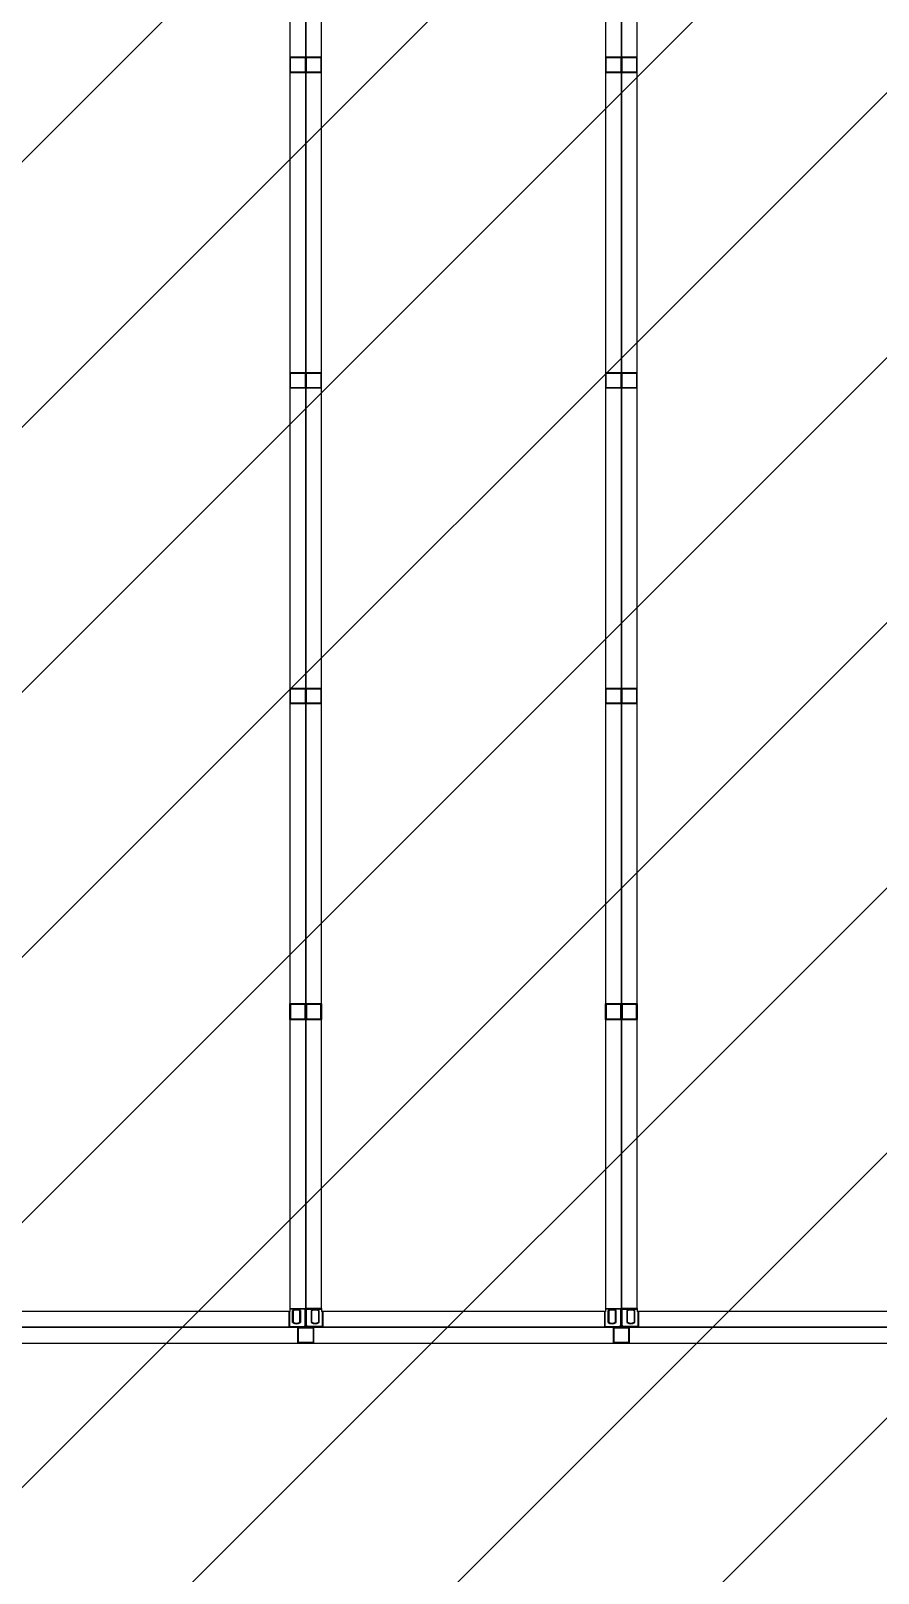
# Model space of a CAD drawing. Header units: millimetres. Extents: x 4133871 to 4440428, y -545651 to -495191.
# Drawn here: x 4199890 to 4200373, y -500683 to -499804 of the extents above; entities that cross this region are included whole.
import ezdxf

# ---------------------------------------------------------------- set-up
doc = ezdxf.new("R2010")
doc.units = ezdxf.units.MM
doc.header["$LTSCALE"] = 60
doc.layers.add('3', color=3, linetype='Continuous')

# ---------------------------------------------------------------- blocks, each defined once
blk = doc.blocks.new('KEY PLAN_NEW')
at = {"color": 253}
for p, q in [((-1226.86, -1135.5), (-1226.86, -1428.38)), ((-1220.86, -1428.38), (-1220.86, -1135.5)), ((-1166.86, -1135.5), (-1166.86, -1428.38)), ((-1160.86, -1428.38), (-1160.86, -1135.5)), ((-1226.86, -1190.44), (-1226.86, -1193.44)), ((-1226.86, -1190.44), (-1223.86, -1190.44)), ((-1223.86, -1193.44), (-1223.86, -1190.44)), ((-1223.86, -1190.44), (-1223.86, -1193.44)), ((-1223.86, -1190.44), (-1220.86, -1190.44)), ((-1220.86, -1193.44), (-1220.86, -1190.44)), ((-1166.86, -1190.44), (-1166.86, -1193.44)), ((-1166.86, -1190.44), (-1163.86, -1190.44)), ((-1163.86, -1193.44), (-1163.86, -1190.44)), ((-1163.86, -1190.44), (-1163.86, -1193.44)), ((-1163.86, -1190.44), (-1160.86, -1190.44)), ((-1160.86, -1193.44), (-1160.86, -1190.44)), ((-1226.74, -1193.32), (-1226.74, -1190.56)), ((-1226.74, -1190.56), (-1223.98, -1190.56)), ((-1223.98, -1193.32), (-1226.74, -1193.32)), ((-1223.98, -1190.56), (-1223.98, -1193.32)), ((-1223.98, -1190.56), (-1223.98, -1193.32)), ((-1223.74, -1193.32), (-1223.74, -1190.56)), ((-1223.74, -1190.56), (-1220.98, -1190.56)), ((-1220.98, -1193.32), (-1223.74, -1193.32)), ((-1220.98, -1190.56), (-1220.98, -1193.32)), ((-1220.98, -1190.56), (-1220.98, -1193.32)), ((-1166.74, -1193.32), (-1166.74, -1190.56)), ((-1166.74, -1190.56), (-1163.98, -1190.56)), ((-1163.98, -1193.32), (-1166.74, -1193.32)), ((-1163.98, -1190.56), (-1163.98, -1193.32)), ((-1163.98, -1190.56), (-1163.98, -1193.32)), ((-1163.74, -1193.32), (-1163.74, -1190.56)), ((-1163.74, -1190.56), (-1160.98, -1190.56)), ((-1160.98, -1193.32), (-1163.74, -1193.32)), ((-1160.98, -1190.56), (-1160.98, -1193.32)), ((-1160.98, -1190.56), (-1160.98, -1193.32)), ((-1223.86, -1193.44), (-1226.86, -1193.44)), ((-1220.86, -1193.44), (-1223.86, -1193.44)), ((-1163.86, -1193.44), (-1166.86, -1193.44)), ((-1160.86, -1193.44), (-1163.86, -1193.44)), ((-1226.86, -1250.44), (-1226.86, -1253.44)), ((-1226.86, -1250.44), (-1223.86, -1250.44)), ((-1226.74, -1253.32), (-1226.74, -1250.56)), ((-1226.74, -1250.56), (-1223.98, -1250.56)), ((-1223.98, -1250.56), (-1223.98, -1253.32)), ((-1223.98, -1250.56), (-1223.98, -1253.32)), ((-1223.86, -1253.44), (-1223.86, -1250.44)), ((-1223.86, -1250.44), (-1223.86, -1253.44)), ((-1223.86, -1250.44), (-1220.86, -1250.44)), ((-1223.74, -1253.32), (-1223.74, -1250.56)), ((-1223.74, -1250.56), (-1220.98, -1250.56)), ((-1220.98, -1250.56), (-1220.98, -1253.32)), ((-1220.98, -1250.56), (-1220.98, -1253.32)), ((-1220.86, -1253.44), (-1220.86, -1250.44)), ((-1166.86, -1250.44), (-1166.86, -1253.44)), ((-1166.86, -1250.44), (-1163.86, -1250.44)), ((-1166.74, -1253.32), (-1166.74, -1250.56)), ((-1166.74, -1250.56), (-1163.98, -1250.56)), ((-1163.98, -1250.56), (-1163.98, -1253.32)), ((-1163.98, -1250.56), (-1163.98, -1253.32)), ((-1163.86, -1253.44), (-1163.86, -1250.44)), ((-1163.86, -1250.44), (-1163.86, -1253.44)), ((-1163.86, -1250.44), (-1160.86, -1250.44)), ((-1163.74, -1253.32), (-1163.74, -1250.56)), ((-1163.74, -1250.56), (-1160.98, -1250.56)), ((-1160.98, -1250.56), (-1160.98, -1253.32)), ((-1160.98, -1250.56), (-1160.98, -1253.32)), ((-1160.86, -1253.44), (-1160.86, -1250.44)), ((-1223.86, -1253.44), (-1226.86, -1253.44)), ((-1223.98, -1253.32), (-1226.74, -1253.32)), ((-1220.86, -1253.44), (-1223.86, -1253.44)), ((-1220.98, -1253.32), (-1223.74, -1253.32)), ((-1163.86, -1253.44), (-1166.86, -1253.44)), ((-1163.98, -1253.32), (-1166.74, -1253.32)), ((-1160.86, -1253.44), (-1163.86, -1253.44)), ((-1160.98, -1253.32), (-1163.74, -1253.32)), ((-1226.86, -1310.44), (-1226.86, -1313.44)), ((-1226.86, -1310.44), (-1223.86, -1310.44)), ((-1226.74, -1313.32), (-1226.74, -1310.56)), ((-1226.74, -1310.56), (-1223.98, -1310.56)), ((-1223.98, -1310.56), (-1223.98, -1313.32)), ((-1223.98, -1310.56), (-1223.98, -1313.32)), ((-1223.86, -1313.44), (-1223.86, -1310.44)), ((-1223.86, -1310.44), (-1223.86, -1313.44)), ((-1223.86, -1310.44), (-1220.86, -1310.44)), ((-1223.74, -1313.32), (-1223.74, -1310.56)), ((-1223.74, -1310.56), (-1220.98, -1310.56)), ((-1220.98, -1310.56), (-1220.98, -1313.32)), ((-1220.98, -1310.56), (-1220.98, -1313.32)), ((-1220.86, -1313.44), (-1220.86, -1310.44)), ((-1166.86, -1310.44), (-1166.86, -1313.44)), ((-1166.86, -1310.44), (-1163.86, -1310.44)), ((-1166.74, -1313.32), (-1166.74, -1310.56)), ((-1166.74, -1310.56), (-1163.98, -1310.56)), ((-1163.98, -1310.56), (-1163.98, -1313.32)), ((-1163.98, -1310.56), (-1163.98, -1313.32)), ((-1163.86, -1313.44), (-1163.86, -1310.44)), ((-1163.86, -1310.44), (-1163.86, -1313.44)), ((-1163.86, -1310.44), (-1160.86, -1310.44)), ((-1163.74, -1313.32), (-1163.74, -1310.56)), ((-1163.74, -1310.56), (-1160.98, -1310.56)), ((-1160.98, -1310.56), (-1160.98, -1313.32)), ((-1160.98, -1310.56), (-1160.98, -1313.32)), ((-1160.86, -1313.44), (-1160.86, -1310.44)), ((-1223.86, -1313.44), (-1226.86, -1313.44)), ((-1223.98, -1313.32), (-1226.74, -1313.32)), ((-1220.86, -1313.44), (-1223.86, -1313.44)), ((-1220.98, -1313.32), (-1223.74, -1313.32)), ((-1163.86, -1313.44), (-1166.86, -1313.44)), ((-1163.98, -1313.32), (-1166.74, -1313.32)), ((-1160.86, -1313.44), (-1163.86, -1313.44)), ((-1160.98, -1313.32), (-1163.74, -1313.32)), ((-1226.86, -1373.44), (-1226.86, -1370.44)), ((-1223.86, -1370.44), (-1226.86, -1370.44)), ((-1223.98, -1370.56), (-1226.74, -1370.56)), ((-1226.74, -1370.56), (-1226.74, -1373.32)), ((-1223.98, -1373.32), (-1223.98, -1370.56)), ((-1223.98, -1373.32), (-1223.98, -1370.56)), ((-1223.86, -1370.44), (-1223.86, -1373.44)), ((-1223.86, -1373.44), (-1223.86, -1370.44)), ((-1220.86, -1370.44), (-1223.86, -1370.44)), ((-1220.98, -1370.56), (-1223.74, -1370.56)), ((-1223.74, -1370.56), (-1223.74, -1373.32)), ((-1220.98, -1373.32), (-1220.98, -1370.56)), ((-1220.98, -1373.32), (-1220.98, -1370.56)), ((-1220.86, -1370.44), (-1220.86, -1373.44)), ((-1166.86, -1373.44), (-1166.86, -1370.44)), ((-1163.86, -1370.44), (-1166.86, -1370.44)), ((-1163.98, -1370.56), (-1166.74, -1370.56)), ((-1166.74, -1370.56), (-1166.74, -1373.32)), ((-1163.98, -1373.32), (-1163.98, -1370.56)), ((-1163.98, -1373.32), (-1163.98, -1370.56)), ((-1163.86, -1370.44), (-1163.86, -1373.44)), ((-1163.86, -1373.44), (-1163.86, -1370.44)), ((-1160.86, -1370.44), (-1163.86, -1370.44)), ((-1160.98, -1370.56), (-1163.74, -1370.56)), ((-1163.74, -1370.56), (-1163.74, -1373.32)), ((-1160.98, -1373.32), (-1160.98, -1370.56)), ((-1160.98, -1373.32), (-1160.98, -1370.56)), ((-1160.86, -1370.44), (-1160.86, -1373.44)), ((-1226.86, -1373.44), (-1223.86, -1373.44)), ((-1226.74, -1373.32), (-1223.98, -1373.32)), ((-1223.86, -1373.44), (-1220.86, -1373.44)), ((-1223.74, -1373.32), (-1220.98, -1373.32)), ((-1166.86, -1373.44), (-1163.86, -1373.44)), ((-1166.74, -1373.32), (-1163.98, -1373.32)), ((-1163.86, -1373.44), (-1160.86, -1373.44)), ((-1163.74, -1373.32), (-1160.98, -1373.32)), ((-1227.1, -1428.94), (-1280.62, -1428.94)), ((-1227.1, -1428.94), (-1226.86, -1428.94)), ((-1226.86, -1428.38), (-1226.86, -1428.94)), ((-1220.86, -1428.38), (-1220.86, -1428.94)), ((-1220.62, -1428.94), (-1220.86, -1428.94)), ((-1167.1, -1428.94), (-1220.62, -1428.94)), ((-1167.1, -1428.94), (-1166.86, -1428.94)), ((-1166.86, -1428.38), (-1166.86, -1428.94)), ((-1160.86, -1428.38), (-1160.86, -1428.94)), ((-1160.62, -1428.94), (-1160.86, -1428.94)), ((-1107.1, -1428.94), (-1160.62, -1428.94)), ((-1225.36, -1434.94), (-1225.36, -1431.94)), ((-1222.36, -1431.94), (-1225.36, -1431.94)), ((-1225.24, -1432.06), (-1222.48, -1432.06)), ((-1225.24, -1432.06), (-1222.48, -1432.06)), ((-1225.24, -1434.82), (-1225.24, -1432.06)), ((-1222.48, -1432.06), (-1222.48, -1434.82)), ((-1222.36, -1431.94), (-1222.36, -1434.94)), ((-1165.36, -1434.94), (-1165.36, -1431.94)), ((-1162.36, -1431.94), (-1165.36, -1431.94)), ((-1165.24, -1432.06), (-1162.48, -1432.06)), ((-1165.24, -1432.06), (-1162.48, -1432.06)), ((-1165.24, -1434.82), (-1165.24, -1432.06)), ((-1162.48, -1432.06), (-1162.48, -1434.82)), ((-1162.36, -1431.94), (-1162.36, -1434.94)), ((-1280.3, -1434.94), (-987.42, -1434.94)), ((-1225.36, -1434.94), (-1222.36, -1434.94)), ((-1222.48, -1434.82), (-1225.24, -1434.82)), ((-1165.36, -1434.94), (-1162.36, -1434.94)), ((-1162.48, -1434.82), (-1165.24, -1434.82))]:
    blk.add_line(p, q, dxfattribs=at)
at = {"color": 253, "linetype": 'Continuous'}
for p, q in [((-1227.1, -1428.94), (-1227.1, -1431.94)), ((-1226.98, -1428.94), (-1226.98, -1431.82)), ((-1226.86, -1428.38), (-1223.86, -1428.38)), ((-1223.98, -1428.5), (-1226.86, -1428.5)), ((-1226.4, -1431.04), (-1226.4, -1428.78)), ((-1226.28, -1428.85), (-1226.28, -1430.98)), ((-1225.01, -1430.98), (-1225.01, -1428.85)), ((-1224.89, -1428.78), (-1224.89, -1431.04)), ((-1223.98, -1428.38), (-1223.98, -1428.5)), ((-1223.98, -1428.5), (-1223.86, -1428.5)), ((-1223.98, -1431.53), (-1223.98, -1428.5)), ((-1220.86, -1428.38), (-1223.86, -1428.38)), ((-1223.74, -1428.5), (-1223.86, -1428.5)), ((-1223.74, -1428.38), (-1223.74, -1428.5)), ((-1223.74, -1428.5), (-1220.86, -1428.5)), ((-1223.74, -1431.53), (-1223.74, -1428.5)), ((-1222.84, -1428.78), (-1222.84, -1431.04)), ((-1222.72, -1430.98), (-1222.72, -1428.85)), ((-1221.45, -1428.85), (-1221.45, -1430.98)), ((-1221.33, -1431.04), (-1221.33, -1428.78)), ((-1220.74, -1428.94), (-1220.74, -1431.82)), ((-1220.62, -1428.94), (-1220.62, -1431.94)), ((-1167.1, -1428.94), (-1167.1, -1431.94)), ((-1166.98, -1428.94), (-1166.98, -1431.82)), ((-1166.86, -1428.38), (-1163.86, -1428.38)), ((-1163.98, -1428.5), (-1166.86, -1428.5)), ((-1166.4, -1431.04), (-1166.4, -1428.78)), ((-1166.28, -1428.85), (-1166.28, -1430.98)), ((-1165.01, -1430.98), (-1165.01, -1428.85)), ((-1164.89, -1428.78), (-1164.89, -1431.04)), ((-1163.98, -1428.38), (-1163.98, -1428.5)), ((-1163.98, -1428.5), (-1163.86, -1428.5)), ((-1163.98, -1431.53), (-1163.98, -1428.5)), ((-1160.86, -1428.38), (-1163.86, -1428.38)), ((-1163.74, -1428.5), (-1163.86, -1428.5)), ((-1163.74, -1428.38), (-1163.74, -1428.5)), ((-1163.74, -1428.5), (-1160.86, -1428.5)), ((-1163.74, -1431.53), (-1163.74, -1428.5)), ((-1162.84, -1428.78), (-1162.84, -1431.04)), ((-1162.72, -1430.98), (-1162.72, -1428.85)), ((-1161.45, -1428.85), (-1161.45, -1430.98)), ((-1161.33, -1431.04), (-1161.33, -1428.78)), ((-1160.74, -1428.94), (-1160.74, -1431.82)), ((-1160.62, -1428.94), (-1160.62, -1431.94)), ((-1227.1, -1431.82), (-1226.98, -1431.82)), ((-1226.98, -1431.94), (-1226.98, -1431.82)), ((-1226.98, -1431.82), (-1224.27, -1431.82)), ((-1224.27, -1431.82), (-1224.27, -1431.94)), ((-1223.98, -1431.53), (-1223.86, -1431.53)), ((-1223.98, -1431.82), (-1223.98, -1431.82)), ((-1223.98, -1431.82), (-1223.98, -1431.82)), ((-1223.74, -1431.53), (-1223.86, -1431.53)), ((-1223.74, -1431.82), (-1223.74, -1431.82)), ((-1223.74, -1431.82), (-1223.74, -1431.82)), ((-1223.45, -1431.82), (-1223.45, -1431.94)), ((-1220.74, -1431.82), (-1223.45, -1431.82)), ((-1220.74, -1431.94), (-1220.74, -1431.82)), ((-1220.62, -1431.82), (-1220.74, -1431.82)), ((-1167.1, -1431.82), (-1166.98, -1431.82)), ((-1166.98, -1431.94), (-1166.98, -1431.82)), ((-1166.98, -1431.82), (-1164.27, -1431.82)), ((-1164.27, -1431.82), (-1164.27, -1431.94)), ((-1163.98, -1431.53), (-1163.86, -1431.53)), ((-1163.98, -1431.82), (-1163.98, -1431.82)), ((-1163.98, -1431.82), (-1163.98, -1431.82)), ((-1163.74, -1431.53), (-1163.86, -1431.53)), ((-1163.74, -1431.82), (-1163.74, -1431.82)), ((-1163.74, -1431.82), (-1163.74, -1431.82)), ((-1163.45, -1431.82), (-1163.45, -1431.94)), ((-1160.74, -1431.82), (-1163.45, -1431.82)), ((-1160.74, -1431.94), (-1160.74, -1431.82)), ((-1160.62, -1431.82), (-1160.74, -1431.82))]:
    blk.add_line(p, q, dxfattribs=at)
at = {"color": 253}
for points in [[(-1283.86, -1131.94), (-1223.86, -1131.94), (-1223.86, -1431.94), (-1283.86, -1431.94)], [(-1223.86, -1131.94), (-1163.86, -1131.94), (-1163.86, -1431.94), (-1223.86, -1431.94)], [(-1163.86, -1131.94), (-1103.86, -1131.94), (-1103.86, -1431.94), (-1163.86, -1431.94)], [(-1283.86, -1491.94), (-1283.86, -1431.94), (-983.86, -1431.94), (-983.86, -1491.94)]]:
    blk.add_lwpolyline(points, close=True, dxfattribs=at)
at = {"color": 253, "linetype": 'Continuous'}
for centre, radius, start, end in [((-1225.64, -1429.91), 1.36, 56.2792, 123.7208), ((-1225.64, -1429.91), 1.24, 59.1964, 120.8036), ((-1223.98, -1428.5), 0.12, 0, 90), ((-1223.74, -1428.5), 0.12, 90, 180), ((-1222.08, -1429.91), 1.36, 56.2792, 123.7208), ((-1222.08, -1429.91), 1.24, 59.1964, 120.8036), ((-1165.64, -1429.91), 1.36, 56.2792, 123.7208), ((-1165.64, -1429.91), 1.24, 59.1964, 120.8036), ((-1163.98, -1428.5), 0.12, 0, 90), ((-1163.74, -1428.5), 0.12, 90, 180), ((-1162.08, -1429.91), 1.36, 56.2792, 123.7208), ((-1162.08, -1429.91), 1.24, 59.1964, 120.8036), ((-1226.98, -1431.82), 0.12, 180, 270), ((-1225.64, -1429.91), 1.36, 236.2792, 303.7208), ((-1225.64, -1429.91), 1.24, 239.1964, 300.8036), ((-1224.27, -1431.53), 0.41, 270, 0), ((-1224.27, -1431.53), 0.29, 270, 0), ((-1223.45, -1431.53), 0.41, 180, 270), ((-1223.45, -1431.53), 0.29, 180, 270), ((-1222.08, -1429.91), 1.36, 236.2792, 303.7208), ((-1222.08, -1429.91), 1.24, 239.1964, 300.8036), ((-1220.74, -1431.82), 0.12, 270, 0), ((-1166.98, -1431.82), 0.12, 180, 270), ((-1165.64, -1429.91), 1.36, 236.2792, 303.7208), ((-1165.64, -1429.91), 1.24, 239.1964, 300.8036), ((-1164.27, -1431.53), 0.41, 270, 0), ((-1164.27, -1431.53), 0.29, 270, 0), ((-1163.45, -1431.53), 0.41, 180, 270), ((-1163.45, -1431.53), 0.29, 180, 270), ((-1162.08, -1429.91), 1.36, 236.2792, 303.7208), ((-1162.08, -1429.91), 1.24, 239.1964, 300.8036), ((-1160.74, -1431.82), 0.12, 270, 0)]:
    blk.add_arc(centre, radius, start, end, dxfattribs=at)
for points, knots in [([(-1226.28, -1428.85), (-1226.28, -1428.85, 46), (-1226.28, -1428.85, 46), (-1226.28, -1428.85, 46), (-1226.28, -1428.85, 46), (-1226.28, -1428.85, 46), (-1226.28, -1428.85, 46), (-1226.28, -1428.85, 46), (-1226.28, -1428.85, 46), (-1226.28, -1428.85, 46), (-1226.28, -1428.84, 46), (-1226.29, -1428.84, 46), (-1226.29, -1428.84, 46), (-1226.29, -1428.84, 46), (-1226.29, -1428.84, 46), (-1226.29, -1428.84, 46), (-1226.3, -1428.84, 46), (-1226.3, -1428.84, 46), (-1226.3, -1428.84, 46), (-1226.3, -1428.84, 46), (-1226.3, -1428.83, 46), (-1226.3, -1428.83, 46), (-1226.31, -1428.83, 46), (-1226.31, -1428.83, 46), (-1226.32, -1428.83, 46), (-1226.32, -1428.83, 46), (-1226.32, -1428.82, 46), (-1226.32, -1428.82, 46), (-1226.32, -1428.82, 46), (-1226.32, -1428.82, 46), (-1226.33, -1428.82, 46), (-1226.33, -1428.82, 46), (-1226.34, -1428.82, 46), (-1226.34, -1428.81, 46), (-1226.35, -1428.81, 46), (-1226.35, -1428.81, 46), (-1226.35, -1428.81, 46), (-1226.35, -1428.81, 46), (-1226.36, -1428.8, 46), (-1226.36, -1428.8, 46), (-1226.36, -1428.8, 46), (-1226.36, -1428.8, 46), (-1226.37, -1428.8, 46), (-1226.37, -1428.8, 46), (-1226.38, -1428.79, 46), (-1226.38, -1428.79, 46), (-1226.39, -1428.79, 46), (-1226.39, -1428.79, 46), (-1226.39, -1428.78, 46), (-1226.39, -1428.78, 46), (-1226.39, -1428.78, 46), (-1226.4, -1428.78, 46), (-1226.4, -1428.78, 46), (-1226.4, -1428.78, 46)], [0, 0, 0, 0, 0.06206, 0.12459, 0.12459, 0.155854, 0.155854, 0.171487, 0.171487, 0.187119, 0.187119, 0.249648, 0.249648, 0.312178, 0.312178, 0.343442, 0.343442, 0.359075, 0.359075, 0.374707, 0.374707, 0.437236, 0.437236, 0.499766, 0.499766, 0.53103, 0.53103, 0.546663, 0.546663, 0.562295, 0.562295, 0.624824, 0.624824, 0.687353, 0.687353, 0.749883, 0.749883, 0.765515, 0.765515, 0.781147, 0.781147, 0.812412, 0.812412, 0.874941, 0.874941, 0.937471, 0.937471, 0.968735, 0.968735, 0.984368, 0.992184, 0.992184, 1, 1, 1, 1]), ([(-1224.89, -1428.78), (-1224.89, -1428.78, 46), (-1224.89, -1428.78, 46), (-1224.89, -1428.78, 46), (-1224.89, -1428.78, 46), (-1224.89, -1428.78, 46), (-1224.89, -1428.79, 46), (-1224.9, -1428.79, 46), (-1224.9, -1428.79, 46), (-1224.91, -1428.79, 46), (-1224.91, -1428.8, 46), (-1224.92, -1428.8, 46), (-1224.92, -1428.8, 46), (-1224.92, -1428.8, 46), (-1224.93, -1428.8, 46), (-1224.93, -1428.8, 46), (-1224.93, -1428.81, 46), (-1224.93, -1428.81, 46), (-1224.93, -1428.81, 46), (-1224.94, -1428.81, 46), (-1224.94, -1428.81, 46), (-1224.95, -1428.82, 46), (-1224.95, -1428.82, 46), (-1224.96, -1428.82, 46), (-1224.96, -1428.82, 46), (-1224.96, -1428.82, 46), (-1224.96, -1428.82, 46), (-1224.96, -1428.82, 46), (-1224.97, -1428.83, 46), (-1224.97, -1428.83, 46), (-1224.97, -1428.83, 46), (-1224.97, -1428.83, 46), (-1224.98, -1428.83, 46), (-1224.98, -1428.83, 46), (-1224.99, -1428.84, 46), (-1224.99, -1428.84, 46), (-1224.99, -1428.84, 46), (-1224.99, -1428.84, 46), (-1224.99, -1428.84, 46), (-1224.99, -1428.84, 46), (-1224.99, -1428.84, 46), (-1224.99, -1428.84, 46), (-1225, -1428.84, 46), (-1225, -1428.84, 46), (-1225, -1428.85, 46), (-1225, -1428.85, 46), (-1225, -1428.85, 46), (-1225, -1428.85, 46), (-1225, -1428.85, 46), (-1225, -1428.85, 46), (-1225.01, -1428.85, 46), (-1225.01, -1428.85, 46), (-1225.01, -1428.85, 46), (-1225.01, -1428.85, 46)], [0, 0, 0, 0, 0.00782, 0.00782, 0.015639, 0.031279, 0.031279, 0.062557, 0.062557, 0.125114, 0.125114, 0.187671, 0.187671, 0.21895, 0.21895, 0.234589, 0.234589, 0.250228, 0.250228, 0.312785, 0.312785, 0.375342, 0.375342, 0.437899, 0.437899, 0.453538, 0.453538, 0.469178, 0.469178, 0.500456, 0.500456, 0.563013, 0.563013, 0.62557, 0.62557, 0.641209, 0.641209, 0.656849, 0.656849, 0.688127, 0.688127, 0.750684, 0.750684, 0.813241, 0.813241, 0.828881, 0.828881, 0.84452, 0.84452, 0.875798, 0.875798, 0.938355, 1, 1, 1, 1]), ([(-1222.84, -1428.78), (-1222.84, -1428.78, 46), (-1222.84, -1428.78, 46), (-1222.83, -1428.78, 46), (-1222.83, -1428.78, 46), (-1222.83, -1428.78, 46), (-1222.83, -1428.79, 46), (-1222.83, -1428.79, 46), (-1222.82, -1428.79, 46), (-1222.82, -1428.79, 46), (-1222.81, -1428.8, 46), (-1222.81, -1428.8, 46), (-1222.8, -1428.8, 46), (-1222.8, -1428.8, 46), (-1222.8, -1428.8, 46), (-1222.8, -1428.8, 46), (-1222.79, -1428.81, 46), (-1222.79, -1428.81, 46), (-1222.79, -1428.81, 46), (-1222.79, -1428.81, 46), (-1222.78, -1428.81, 46), (-1222.78, -1428.82, 46), (-1222.77, -1428.82, 46), (-1222.77, -1428.82, 46), (-1222.76, -1428.82, 46), (-1222.76, -1428.82, 46), (-1222.76, -1428.82, 46), (-1222.76, -1428.82, 46), (-1222.76, -1428.83, 46), (-1222.76, -1428.83, 46), (-1222.75, -1428.83, 46), (-1222.75, -1428.83, 46), (-1222.74, -1428.83, 46), (-1222.74, -1428.83, 46), (-1222.74, -1428.84, 46), (-1222.74, -1428.84, 46), (-1222.74, -1428.84, 46), (-1222.74, -1428.84, 46), (-1222.73, -1428.84, 46), (-1222.73, -1428.84, 46), (-1222.73, -1428.84, 46), (-1222.73, -1428.84, 46), (-1222.73, -1428.84, 46), (-1222.72, -1428.84, 46), (-1222.72, -1428.85, 46), (-1222.72, -1428.85, 46), (-1222.72, -1428.85, 46), (-1222.72, -1428.85, 46), (-1222.72, -1428.85, 46), (-1222.72, -1428.85, 46), (-1222.72, -1428.85, 46), (-1222.72, -1428.85, 46), (-1222.72, -1428.85, 46), (-1222.72, -1428.85, 46)], [0, 0, 0, 0, 0.00782, 0.00782, 0.015639, 0.031279, 0.031279, 0.062557, 0.062557, 0.125114, 0.125114, 0.187671, 0.187671, 0.21895, 0.21895, 0.234589, 0.234589, 0.250228, 0.250228, 0.312785, 0.312785, 0.375342, 0.375342, 0.437899, 0.437899, 0.453538, 0.453538, 0.469178, 0.469178, 0.500456, 0.500456, 0.563013, 0.563013, 0.62557, 0.62557, 0.641209, 0.641209, 0.656849, 0.656849, 0.688127, 0.688127, 0.750684, 0.750684, 0.813241, 0.813241, 0.828881, 0.828881, 0.84452, 0.84452, 0.875798, 0.875798, 0.938355, 1, 1, 1, 1]), ([(-1221.45, -1428.85), (-1221.45, -1428.85, 46), (-1221.45, -1428.85, 46), (-1221.45, -1428.85, 46), (-1221.44, -1428.85, 46), (-1221.44, -1428.85, 46), (-1221.44, -1428.85, 46), (-1221.44, -1428.85, 46), (-1221.44, -1428.85, 46), (-1221.44, -1428.85, 46), (-1221.44, -1428.84, 46), (-1221.44, -1428.84, 46), (-1221.43, -1428.84, 46), (-1221.43, -1428.84, 46), (-1221.43, -1428.84, 46), (-1221.43, -1428.84, 46), (-1221.43, -1428.84, 46), (-1221.43, -1428.84, 46), (-1221.43, -1428.84, 46), (-1221.43, -1428.84, 46), (-1221.42, -1428.83, 46), (-1221.42, -1428.83, 46), (-1221.41, -1428.83, 46), (-1221.41, -1428.83, 46), (-1221.41, -1428.83, 46), (-1221.41, -1428.83, 46), (-1221.4, -1428.82, 46), (-1221.4, -1428.82, 46), (-1221.4, -1428.82, 46), (-1221.4, -1428.82, 46), (-1221.4, -1428.82, 46), (-1221.39, -1428.82, 46), (-1221.39, -1428.82, 46), (-1221.38, -1428.81, 46), (-1221.38, -1428.81, 46), (-1221.37, -1428.81, 46), (-1221.37, -1428.81, 46), (-1221.37, -1428.81, 46), (-1221.37, -1428.8, 46), (-1221.37, -1428.8, 46), (-1221.36, -1428.8, 46), (-1221.36, -1428.8, 46), (-1221.36, -1428.8, 46), (-1221.35, -1428.8, 46), (-1221.35, -1428.79, 46), (-1221.34, -1428.79, 46), (-1221.34, -1428.79, 46), (-1221.33, -1428.79, 46), (-1221.33, -1428.78, 46), (-1221.33, -1428.78, 46), (-1221.33, -1428.78, 46), (-1221.33, -1428.78, 46), (-1221.33, -1428.78, 46), (-1221.33, -1428.78, 46)], [0, 0, 0, 0, 0.06206, 0.12459, 0.12459, 0.155854, 0.155854, 0.171487, 0.171487, 0.187119, 0.187119, 0.249648, 0.249648, 0.312178, 0.312178, 0.343442, 0.343442, 0.359075, 0.359075, 0.374707, 0.374707, 0.437236, 0.437236, 0.499766, 0.499766, 0.53103, 0.53103, 0.546663, 0.546663, 0.562295, 0.562295, 0.624824, 0.624824, 0.687353, 0.687353, 0.749883, 0.749883, 0.765515, 0.765515, 0.781147, 0.781147, 0.812412, 0.812412, 0.874941, 0.874941, 0.937471, 0.937471, 0.968735, 0.968735, 0.984368, 0.992184, 0.992184, 1, 1, 1, 1]), ([(-1166.28, -1428.85), (-1166.28, -1428.85, 46), (-1166.28, -1428.85, 46), (-1166.28, -1428.85, 46), (-1166.28, -1428.85, 46), (-1166.28, -1428.85, 46), (-1166.28, -1428.85, 46), (-1166.28, -1428.85, 46), (-1166.28, -1428.85, 46), (-1166.28, -1428.85, 46), (-1166.28, -1428.84, 46), (-1166.29, -1428.84, 46), (-1166.29, -1428.84, 46), (-1166.29, -1428.84, 46), (-1166.29, -1428.84, 46), (-1166.29, -1428.84, 46), (-1166.3, -1428.84, 46), (-1166.3, -1428.84, 46), (-1166.3, -1428.84, 46), (-1166.3, -1428.84, 46), (-1166.3, -1428.83, 46), (-1166.3, -1428.83, 46), (-1166.31, -1428.83, 46), (-1166.31, -1428.83, 46), (-1166.32, -1428.83, 46), (-1166.32, -1428.83, 46), (-1166.32, -1428.82, 46), (-1166.32, -1428.82, 46), (-1166.32, -1428.82, 46), (-1166.32, -1428.82, 46), (-1166.33, -1428.82, 46), (-1166.33, -1428.82, 46), (-1166.34, -1428.82, 46), (-1166.34, -1428.81, 46), (-1166.35, -1428.81, 46), (-1166.35, -1428.81, 46), (-1166.35, -1428.81, 46), (-1166.35, -1428.81, 46), (-1166.36, -1428.8, 46), (-1166.36, -1428.8, 46), (-1166.36, -1428.8, 46), (-1166.36, -1428.8, 46), (-1166.37, -1428.8, 46), (-1166.37, -1428.8, 46), (-1166.38, -1428.79, 46), (-1166.38, -1428.79, 46), (-1166.39, -1428.79, 46), (-1166.39, -1428.79, 46), (-1166.39, -1428.78, 46), (-1166.39, -1428.78, 46), (-1166.39, -1428.78, 46), (-1166.4, -1428.78, 46), (-1166.4, -1428.78, 46), (-1166.4, -1428.78, 46)], [0, 0, 0, 0, 0.06206, 0.12459, 0.12459, 0.155854, 0.155854, 0.171487, 0.171487, 0.187119, 0.187119, 0.249648, 0.249648, 0.312178, 0.312178, 0.343442, 0.343442, 0.359075, 0.359075, 0.374707, 0.374707, 0.437236, 0.437236, 0.499766, 0.499766, 0.53103, 0.53103, 0.546663, 0.546663, 0.562295, 0.562295, 0.624824, 0.624824, 0.687353, 0.687353, 0.749883, 0.749883, 0.765515, 0.765515, 0.781147, 0.781147, 0.812412, 0.812412, 0.874941, 0.874941, 0.937471, 0.937471, 0.968735, 0.968735, 0.984368, 0.992184, 0.992184, 1, 1, 1, 1]), ([(-1164.89, -1428.78), (-1164.89, -1428.78, 46), (-1164.89, -1428.78, 46), (-1164.89, -1428.78, 46), (-1164.89, -1428.78, 46), (-1164.89, -1428.78, 46), (-1164.89, -1428.79, 46), (-1164.9, -1428.79, 46), (-1164.9, -1428.79, 46), (-1164.91, -1428.79, 46), (-1164.91, -1428.8, 46), (-1164.92, -1428.8, 46), (-1164.92, -1428.8, 46), (-1164.92, -1428.8, 46), (-1164.93, -1428.8, 46), (-1164.93, -1428.8, 46), (-1164.93, -1428.81, 46), (-1164.93, -1428.81, 46), (-1164.93, -1428.81, 46), (-1164.94, -1428.81, 46), (-1164.94, -1428.81, 46), (-1164.95, -1428.82, 46), (-1164.95, -1428.82, 46), (-1164.96, -1428.82, 46), (-1164.96, -1428.82, 46), (-1164.96, -1428.82, 46), (-1164.96, -1428.82, 46), (-1164.96, -1428.82, 46), (-1164.97, -1428.83, 46), (-1164.97, -1428.83, 46), (-1164.97, -1428.83, 46), (-1164.97, -1428.83, 46), (-1164.98, -1428.83, 46), (-1164.98, -1428.83, 46), (-1164.99, -1428.84, 46), (-1164.99, -1428.84, 46), (-1164.99, -1428.84, 46), (-1164.99, -1428.84, 46), (-1164.99, -1428.84, 46), (-1164.99, -1428.84, 46), (-1164.99, -1428.84, 46), (-1164.99, -1428.84, 46), (-1165, -1428.84, 46), (-1165, -1428.84, 46), (-1165, -1428.85, 46), (-1165, -1428.85, 46), (-1165, -1428.85, 46), (-1165, -1428.85, 46), (-1165, -1428.85, 46), (-1165, -1428.85, 46), (-1165.01, -1428.85, 46), (-1165.01, -1428.85, 46), (-1165.01, -1428.85, 46), (-1165.01, -1428.85, 46)], [0, 0, 0, 0, 0.00782, 0.00782, 0.015639, 0.031279, 0.031279, 0.062557, 0.062557, 0.125114, 0.125114, 0.187671, 0.187671, 0.21895, 0.21895, 0.234589, 0.234589, 0.250228, 0.250228, 0.312785, 0.312785, 0.375342, 0.375342, 0.437899, 0.437899, 0.453538, 0.453538, 0.469178, 0.469178, 0.500456, 0.500456, 0.563013, 0.563013, 0.62557, 0.62557, 0.641209, 0.641209, 0.656849, 0.656849, 0.688127, 0.688127, 0.750684, 0.750684, 0.813241, 0.813241, 0.828881, 0.828881, 0.84452, 0.84452, 0.875798, 0.875798, 0.938355, 1, 1, 1, 1]), ([(-1162.84, -1428.78), (-1162.84, -1428.78, 46), (-1162.84, -1428.78, 46), (-1162.83, -1428.78, 46), (-1162.83, -1428.78, 46), (-1162.83, -1428.78, 46), (-1162.83, -1428.79, 46), (-1162.83, -1428.79, 46), (-1162.82, -1428.79, 46), (-1162.82, -1428.79, 46), (-1162.81, -1428.8, 46), (-1162.81, -1428.8, 46), (-1162.8, -1428.8, 46), (-1162.8, -1428.8, 46), (-1162.8, -1428.8, 46), (-1162.8, -1428.8, 46), (-1162.79, -1428.81, 46), (-1162.79, -1428.81, 46), (-1162.79, -1428.81, 46), (-1162.79, -1428.81, 46), (-1162.78, -1428.81, 46), (-1162.78, -1428.82, 46), (-1162.77, -1428.82, 46), (-1162.77, -1428.82, 46), (-1162.76, -1428.82, 46), (-1162.76, -1428.82, 46), (-1162.76, -1428.82, 46), (-1162.76, -1428.82, 46), (-1162.76, -1428.83, 46), (-1162.76, -1428.83, 46), (-1162.75, -1428.83, 46), (-1162.75, -1428.83, 46), (-1162.74, -1428.83, 46), (-1162.74, -1428.83, 46), (-1162.74, -1428.84, 46), (-1162.74, -1428.84, 46), (-1162.74, -1428.84, 46), (-1162.74, -1428.84, 46), (-1162.73, -1428.84, 46), (-1162.73, -1428.84, 46), (-1162.73, -1428.84, 46), (-1162.73, -1428.84, 46), (-1162.73, -1428.84, 46), (-1162.72, -1428.84, 46), (-1162.72, -1428.85, 46), (-1162.72, -1428.85, 46), (-1162.72, -1428.85, 46), (-1162.72, -1428.85, 46), (-1162.72, -1428.85, 46), (-1162.72, -1428.85, 46), (-1162.72, -1428.85, 46), (-1162.72, -1428.85, 46), (-1162.72, -1428.85, 46), (-1162.72, -1428.85, 46)], [0, 0, 0, 0, 0.00782, 0.00782, 0.015639, 0.031279, 0.031279, 0.062557, 0.062557, 0.125114, 0.125114, 0.187671, 0.187671, 0.21895, 0.21895, 0.234589, 0.234589, 0.250228, 0.250228, 0.312785, 0.312785, 0.375342, 0.375342, 0.437899, 0.437899, 0.453538, 0.453538, 0.469178, 0.469178, 0.500456, 0.500456, 0.563013, 0.563013, 0.62557, 0.62557, 0.641209, 0.641209, 0.656849, 0.656849, 0.688127, 0.688127, 0.750684, 0.750684, 0.813241, 0.813241, 0.828881, 0.828881, 0.84452, 0.84452, 0.875798, 0.875798, 0.938355, 1, 1, 1, 1]), ([(-1161.45, -1428.85), (-1161.45, -1428.85, 46), (-1161.45, -1428.85, 46), (-1161.45, -1428.85, 46), (-1161.44, -1428.85, 46), (-1161.44, -1428.85, 46), (-1161.44, -1428.85, 46), (-1161.44, -1428.85, 46), (-1161.44, -1428.85, 46), (-1161.44, -1428.85, 46), (-1161.44, -1428.84, 46), (-1161.44, -1428.84, 46), (-1161.43, -1428.84, 46), (-1161.43, -1428.84, 46), (-1161.43, -1428.84, 46), (-1161.43, -1428.84, 46), (-1161.43, -1428.84, 46), (-1161.43, -1428.84, 46), (-1161.43, -1428.84, 46), (-1161.43, -1428.84, 46), (-1161.42, -1428.83, 46), (-1161.42, -1428.83, 46), (-1161.41, -1428.83, 46), (-1161.41, -1428.83, 46), (-1161.41, -1428.83, 46), (-1161.41, -1428.83, 46), (-1161.4, -1428.82, 46), (-1161.4, -1428.82, 46), (-1161.4, -1428.82, 46), (-1161.4, -1428.82, 46), (-1161.4, -1428.82, 46), (-1161.39, -1428.82, 46), (-1161.39, -1428.82, 46), (-1161.38, -1428.81, 46), (-1161.38, -1428.81, 46), (-1161.37, -1428.81, 46), (-1161.37, -1428.81, 46), (-1161.37, -1428.81, 46), (-1161.37, -1428.8, 46), (-1161.37, -1428.8, 46), (-1161.36, -1428.8, 46), (-1161.36, -1428.8, 46), (-1161.36, -1428.8, 46), (-1161.35, -1428.8, 46), (-1161.35, -1428.79, 46), (-1161.34, -1428.79, 46), (-1161.34, -1428.79, 46), (-1161.33, -1428.79, 46), (-1161.33, -1428.78, 46), (-1161.33, -1428.78, 46), (-1161.33, -1428.78, 46), (-1161.33, -1428.78, 46), (-1161.33, -1428.78, 46), (-1161.33, -1428.78, 46)], [0, 0, 0, 0, 0.06206, 0.12459, 0.12459, 0.155854, 0.155854, 0.171487, 0.171487, 0.187119, 0.187119, 0.249648, 0.249648, 0.312178, 0.312178, 0.343442, 0.343442, 0.359075, 0.359075, 0.374707, 0.374707, 0.437236, 0.437236, 0.499766, 0.499766, 0.53103, 0.53103, 0.546663, 0.546663, 0.562295, 0.562295, 0.624824, 0.624824, 0.687353, 0.687353, 0.749883, 0.749883, 0.765515, 0.765515, 0.781147, 0.781147, 0.812412, 0.812412, 0.874941, 0.874941, 0.937471, 0.937471, 0.968735, 0.968735, 0.984368, 0.992184, 0.992184, 1, 1, 1, 1]), ([(-1226.28, -1430.98), (-1226.28, -1430.98, 46), (-1226.28, -1430.98, 46), (-1226.28, -1430.98, 46), (-1226.28, -1430.98, 46), (-1226.28, -1430.98, 46), (-1226.28, -1430.98, 46), (-1226.28, -1430.98, 46), (-1226.28, -1430.98, 46), (-1226.28, -1430.98, 46), (-1226.28, -1430.98, 46), (-1226.29, -1430.98, 46), (-1226.29, -1430.99, 46), (-1226.29, -1430.99, 46), (-1226.29, -1430.99, 46), (-1226.29, -1430.99, 46), (-1226.3, -1430.99, 46), (-1226.3, -1430.99, 46), (-1226.3, -1430.99, 46), (-1226.3, -1430.99, 46), (-1226.3, -1430.99, 46), (-1226.3, -1430.99, 46), (-1226.31, -1431, 46), (-1226.31, -1431, 46), (-1226.32, -1431, 46), (-1226.32, -1431, 46), (-1226.32, -1431, 46), (-1226.32, -1431, 46), (-1226.32, -1431, 46), (-1226.32, -1431, 46), (-1226.33, -1431.01, 46), (-1226.33, -1431.01, 46), (-1226.34, -1431.01, 46), (-1226.34, -1431.01, 46), (-1226.35, -1431.02, 46), (-1226.35, -1431.02, 46), (-1226.35, -1431.02, 46), (-1226.35, -1431.02, 46), (-1226.36, -1431.02, 46), (-1226.36, -1431.02, 46), (-1226.36, -1431.03, 46), (-1226.36, -1431.03, 46), (-1226.37, -1431.03, 46), (-1226.37, -1431.03, 46), (-1226.38, -1431.03, 46), (-1226.38, -1431.04, 46), (-1226.39, -1431.04, 46), (-1226.39, -1431.04, 46), (-1226.39, -1431.04, 46), (-1226.39, -1431.04, 46), (-1226.39, -1431.04, 46), (-1226.4, -1431.04, 46), (-1226.4, -1431.04, 46), (-1226.4, -1431.04, 46)], [0, 0, 0, 0, 0.06206, 0.12459, 0.12459, 0.155854, 0.155854, 0.171487, 0.171487, 0.187119, 0.187119, 0.249648, 0.249648, 0.312178, 0.312178, 0.343442, 0.343442, 0.359075, 0.359075, 0.374707, 0.374707, 0.437236, 0.437236, 0.499766, 0.499766, 0.53103, 0.53103, 0.546663, 0.546663, 0.562295, 0.562295, 0.624824, 0.624824, 0.687353, 0.687353, 0.749883, 0.749883, 0.765515, 0.765515, 0.781147, 0.781147, 0.812412, 0.812412, 0.874941, 0.874941, 0.937471, 0.937471, 0.968735, 0.968735, 0.984368, 0.992184, 0.992184, 1, 1, 1, 1]), ([(-1224.89, -1431.04), (-1224.89, -1431.04, 46), (-1224.89, -1431.04, 46), (-1224.89, -1431.04, 46), (-1224.89, -1431.04, 46), (-1224.89, -1431.04, 46), (-1224.89, -1431.04, 46), (-1224.9, -1431.04, 46), (-1224.9, -1431.04, 46), (-1224.91, -1431.03, 46), (-1224.91, -1431.03, 46), (-1224.92, -1431.03, 46), (-1224.92, -1431.03, 46), (-1224.92, -1431.03, 46), (-1224.93, -1431.02, 46), (-1224.93, -1431.02, 46), (-1224.93, -1431.02, 46), (-1224.93, -1431.02, 46), (-1224.93, -1431.02, 46), (-1224.94, -1431.02, 46), (-1224.94, -1431.01, 46), (-1224.95, -1431.01, 46), (-1224.95, -1431.01, 46), (-1224.96, -1431.01, 46), (-1224.96, -1431, 46), (-1224.96, -1431, 46), (-1224.96, -1431, 46), (-1224.96, -1431, 46), (-1224.97, -1431, 46), (-1224.97, -1431, 46), (-1224.97, -1431, 46), (-1224.97, -1431, 46), (-1224.98, -1430.99, 46), (-1224.98, -1430.99, 46), (-1224.99, -1430.99, 46), (-1224.99, -1430.99, 46), (-1224.99, -1430.99, 46), (-1224.99, -1430.99, 46), (-1224.99, -1430.99, 46), (-1224.99, -1430.99, 46), (-1224.99, -1430.99, 46), (-1224.99, -1430.99, 46), (-1225, -1430.98, 46), (-1225, -1430.98, 46), (-1225, -1430.98, 46), (-1225, -1430.98, 46), (-1225, -1430.98, 46), (-1225, -1430.98, 46), (-1225, -1430.98, 46), (-1225, -1430.98, 46), (-1225.01, -1430.98, 46), (-1225.01, -1430.98, 46), (-1225.01, -1430.98, 46), (-1225.01, -1430.98, 46)], [0, 0, 0, 0, 0.00782, 0.00782, 0.015639, 0.031279, 0.031279, 0.062557, 0.062557, 0.125114, 0.125114, 0.187671, 0.187671, 0.21895, 0.21895, 0.234589, 0.234589, 0.250228, 0.250228, 0.312785, 0.312785, 0.375342, 0.375342, 0.437899, 0.437899, 0.453538, 0.453538, 0.469178, 0.469178, 0.500456, 0.500456, 0.563013, 0.563013, 0.62557, 0.62557, 0.641209, 0.641209, 0.656849, 0.656849, 0.688127, 0.688127, 0.750684, 0.750684, 0.813241, 0.813241, 0.828881, 0.828881, 0.84452, 0.84452, 0.875798, 0.875798, 0.938355, 1, 1, 1, 1]), ([(-1222.84, -1431.04), (-1222.84, -1431.04, 46), (-1222.84, -1431.04, 46), (-1222.83, -1431.04, 46), (-1222.83, -1431.04, 46), (-1222.83, -1431.04, 46), (-1222.83, -1431.04, 46), (-1222.83, -1431.04, 46), (-1222.82, -1431.04, 46), (-1222.82, -1431.03, 46), (-1222.81, -1431.03, 46), (-1222.81, -1431.03, 46), (-1222.8, -1431.03, 46), (-1222.8, -1431.03, 46), (-1222.8, -1431.02, 46), (-1222.8, -1431.02, 46), (-1222.79, -1431.02, 46), (-1222.79, -1431.02, 46), (-1222.79, -1431.02, 46), (-1222.79, -1431.02, 46), (-1222.78, -1431.01, 46), (-1222.78, -1431.01, 46), (-1222.77, -1431.01, 46), (-1222.77, -1431.01, 46), (-1222.76, -1431, 46), (-1222.76, -1431, 46), (-1222.76, -1431, 46), (-1222.76, -1431, 46), (-1222.76, -1431, 46), (-1222.76, -1431, 46), (-1222.75, -1431, 46), (-1222.75, -1431, 46), (-1222.74, -1430.99, 46), (-1222.74, -1430.99, 46), (-1222.74, -1430.99, 46), (-1222.74, -1430.99, 46), (-1222.74, -1430.99, 46), (-1222.74, -1430.99, 46), (-1222.73, -1430.99, 46), (-1222.73, -1430.99, 46), (-1222.73, -1430.99, 46), (-1222.73, -1430.99, 46), (-1222.73, -1430.98, 46), (-1222.72, -1430.98, 46), (-1222.72, -1430.98, 46), (-1222.72, -1430.98, 46), (-1222.72, -1430.98, 46), (-1222.72, -1430.98, 46), (-1222.72, -1430.98, 46), (-1222.72, -1430.98, 46), (-1222.72, -1430.98, 46), (-1222.72, -1430.98, 46), (-1222.72, -1430.98, 46), (-1222.72, -1430.98, 46)], [0, 0, 0, 0, 0.00782, 0.00782, 0.015639, 0.031279, 0.031279, 0.062557, 0.062557, 0.125114, 0.125114, 0.187671, 0.187671, 0.21895, 0.21895, 0.234589, 0.234589, 0.250228, 0.250228, 0.312785, 0.312785, 0.375342, 0.375342, 0.437899, 0.437899, 0.453538, 0.453538, 0.469178, 0.469178, 0.500456, 0.500456, 0.563013, 0.563013, 0.62557, 0.62557, 0.641209, 0.641209, 0.656849, 0.656849, 0.688127, 0.688127, 0.750684, 0.750684, 0.813241, 0.813241, 0.828881, 0.828881, 0.84452, 0.84452, 0.875798, 0.875798, 0.938355, 1, 1, 1, 1]), ([(-1221.45, -1430.98), (-1221.45, -1430.98, 46), (-1221.45, -1430.98, 46), (-1221.45, -1430.98, 46), (-1221.44, -1430.98, 46), (-1221.44, -1430.98, 46), (-1221.44, -1430.98, 46), (-1221.44, -1430.98, 46), (-1221.44, -1430.98, 46), (-1221.44, -1430.98, 46), (-1221.44, -1430.98, 46), (-1221.44, -1430.98, 46), (-1221.43, -1430.99, 46), (-1221.43, -1430.99, 46), (-1221.43, -1430.99, 46), (-1221.43, -1430.99, 46), (-1221.43, -1430.99, 46), (-1221.43, -1430.99, 46), (-1221.43, -1430.99, 46), (-1221.43, -1430.99, 46), (-1221.42, -1430.99, 46), (-1221.42, -1430.99, 46), (-1221.41, -1431, 46), (-1221.41, -1431, 46), (-1221.41, -1431, 46), (-1221.41, -1431, 46), (-1221.4, -1431, 46), (-1221.4, -1431, 46), (-1221.4, -1431, 46), (-1221.4, -1431, 46), (-1221.4, -1431.01, 46), (-1221.39, -1431.01, 46), (-1221.39, -1431.01, 46), (-1221.38, -1431.01, 46), (-1221.38, -1431.02, 46), (-1221.37, -1431.02, 46), (-1221.37, -1431.02, 46), (-1221.37, -1431.02, 46), (-1221.37, -1431.02, 46), (-1221.37, -1431.02, 46), (-1221.36, -1431.03, 46), (-1221.36, -1431.03, 46), (-1221.36, -1431.03, 46), (-1221.35, -1431.03, 46), (-1221.35, -1431.03, 46), (-1221.34, -1431.04, 46), (-1221.34, -1431.04, 46), (-1221.33, -1431.04, 46), (-1221.33, -1431.04, 46), (-1221.33, -1431.04, 46), (-1221.33, -1431.04, 46), (-1221.33, -1431.04, 46), (-1221.33, -1431.04, 46), (-1221.33, -1431.04, 46)], [0, 0, 0, 0, 0.06206, 0.12459, 0.12459, 0.155854, 0.155854, 0.171487, 0.171487, 0.187119, 0.187119, 0.249648, 0.249648, 0.312178, 0.312178, 0.343442, 0.343442, 0.359075, 0.359075, 0.374707, 0.374707, 0.437236, 0.437236, 0.499766, 0.499766, 0.53103, 0.53103, 0.546663, 0.546663, 0.562295, 0.562295, 0.624824, 0.624824, 0.687353, 0.687353, 0.749883, 0.749883, 0.765515, 0.765515, 0.781147, 0.781147, 0.812412, 0.812412, 0.874941, 0.874941, 0.937471, 0.937471, 0.968735, 0.968735, 0.984368, 0.992184, 0.992184, 1, 1, 1, 1]), ([(-1166.28, -1430.98), (-1166.28, -1430.98, 46), (-1166.28, -1430.98, 46), (-1166.28, -1430.98, 46), (-1166.28, -1430.98, 46), (-1166.28, -1430.98, 46), (-1166.28, -1430.98, 46), (-1166.28, -1430.98, 46), (-1166.28, -1430.98, 46), (-1166.28, -1430.98, 46), (-1166.28, -1430.98, 46), (-1166.29, -1430.98, 46), (-1166.29, -1430.99, 46), (-1166.29, -1430.99, 46), (-1166.29, -1430.99, 46), (-1166.29, -1430.99, 46), (-1166.3, -1430.99, 46), (-1166.3, -1430.99, 46), (-1166.3, -1430.99, 46), (-1166.3, -1430.99, 46), (-1166.3, -1430.99, 46), (-1166.3, -1430.99, 46), (-1166.31, -1431, 46), (-1166.31, -1431, 46), (-1166.32, -1431, 46), (-1166.32, -1431, 46), (-1166.32, -1431, 46), (-1166.32, -1431, 46), (-1166.32, -1431, 46), (-1166.32, -1431, 46), (-1166.33, -1431.01, 46), (-1166.33, -1431.01, 46), (-1166.34, -1431.01, 46), (-1166.34, -1431.01, 46), (-1166.35, -1431.02, 46), (-1166.35, -1431.02, 46), (-1166.35, -1431.02, 46), (-1166.35, -1431.02, 46), (-1166.36, -1431.02, 46), (-1166.36, -1431.02, 46), (-1166.36, -1431.03, 46), (-1166.36, -1431.03, 46), (-1166.37, -1431.03, 46), (-1166.37, -1431.03, 46), (-1166.38, -1431.03, 46), (-1166.38, -1431.04, 46), (-1166.39, -1431.04, 46), (-1166.39, -1431.04, 46), (-1166.39, -1431.04, 46), (-1166.39, -1431.04, 46), (-1166.39, -1431.04, 46), (-1166.4, -1431.04, 46), (-1166.4, -1431.04, 46), (-1166.4, -1431.04, 46)], [0, 0, 0, 0, 0.06206, 0.12459, 0.12459, 0.155854, 0.155854, 0.171487, 0.171487, 0.187119, 0.187119, 0.249648, 0.249648, 0.312178, 0.312178, 0.343442, 0.343442, 0.359075, 0.359075, 0.374707, 0.374707, 0.437236, 0.437236, 0.499766, 0.499766, 0.53103, 0.53103, 0.546663, 0.546663, 0.562295, 0.562295, 0.624824, 0.624824, 0.687353, 0.687353, 0.749883, 0.749883, 0.765515, 0.765515, 0.781147, 0.781147, 0.812412, 0.812412, 0.874941, 0.874941, 0.937471, 0.937471, 0.968735, 0.968735, 0.984368, 0.992184, 0.992184, 1, 1, 1, 1]), ([(-1164.89, -1431.04), (-1164.89, -1431.04, 46), (-1164.89, -1431.04, 46), (-1164.89, -1431.04, 46), (-1164.89, -1431.04, 46), (-1164.89, -1431.04, 46), (-1164.89, -1431.04, 46), (-1164.9, -1431.04, 46), (-1164.9, -1431.04, 46), (-1164.91, -1431.03, 46), (-1164.91, -1431.03, 46), (-1164.92, -1431.03, 46), (-1164.92, -1431.03, 46), (-1164.92, -1431.03, 46), (-1164.93, -1431.02, 46), (-1164.93, -1431.02, 46), (-1164.93, -1431.02, 46), (-1164.93, -1431.02, 46), (-1164.93, -1431.02, 46), (-1164.94, -1431.02, 46), (-1164.94, -1431.01, 46), (-1164.95, -1431.01, 46), (-1164.95, -1431.01, 46), (-1164.96, -1431.01, 46), (-1164.96, -1431, 46), (-1164.96, -1431, 46), (-1164.96, -1431, 46), (-1164.96, -1431, 46), (-1164.97, -1431, 46), (-1164.97, -1431, 46), (-1164.97, -1431, 46), (-1164.97, -1431, 46), (-1164.98, -1430.99, 46), (-1164.98, -1430.99, 46), (-1164.99, -1430.99, 46), (-1164.99, -1430.99, 46), (-1164.99, -1430.99, 46), (-1164.99, -1430.99, 46), (-1164.99, -1430.99, 46), (-1164.99, -1430.99, 46), (-1164.99, -1430.99, 46), (-1164.99, -1430.99, 46), (-1165, -1430.98, 46), (-1165, -1430.98, 46), (-1165, -1430.98, 46), (-1165, -1430.98, 46), (-1165, -1430.98, 46), (-1165, -1430.98, 46), (-1165, -1430.98, 46), (-1165, -1430.98, 46), (-1165.01, -1430.98, 46), (-1165.01, -1430.98, 46), (-1165.01, -1430.98, 46), (-1165.01, -1430.98, 46)], [0, 0, 0, 0, 0.00782, 0.00782, 0.015639, 0.031279, 0.031279, 0.062557, 0.062557, 0.125114, 0.125114, 0.187671, 0.187671, 0.21895, 0.21895, 0.234589, 0.234589, 0.250228, 0.250228, 0.312785, 0.312785, 0.375342, 0.375342, 0.437899, 0.437899, 0.453538, 0.453538, 0.469178, 0.469178, 0.500456, 0.500456, 0.563013, 0.563013, 0.62557, 0.62557, 0.641209, 0.641209, 0.656849, 0.656849, 0.688127, 0.688127, 0.750684, 0.750684, 0.813241, 0.813241, 0.828881, 0.828881, 0.84452, 0.84452, 0.875798, 0.875798, 0.938355, 1, 1, 1, 1]), ([(-1162.84, -1431.04), (-1162.84, -1431.04, 46), (-1162.84, -1431.04, 46), (-1162.83, -1431.04, 46), (-1162.83, -1431.04, 46), (-1162.83, -1431.04, 46), (-1162.83, -1431.04, 46), (-1162.83, -1431.04, 46), (-1162.82, -1431.04, 46), (-1162.82, -1431.03, 46), (-1162.81, -1431.03, 46), (-1162.81, -1431.03, 46), (-1162.8, -1431.03, 46), (-1162.8, -1431.03, 46), (-1162.8, -1431.02, 46), (-1162.8, -1431.02, 46), (-1162.79, -1431.02, 46), (-1162.79, -1431.02, 46), (-1162.79, -1431.02, 46), (-1162.79, -1431.02, 46), (-1162.78, -1431.01, 46), (-1162.78, -1431.01, 46), (-1162.77, -1431.01, 46), (-1162.77, -1431.01, 46), (-1162.76, -1431, 46), (-1162.76, -1431, 46), (-1162.76, -1431, 46), (-1162.76, -1431, 46), (-1162.76, -1431, 46), (-1162.76, -1431, 46), (-1162.75, -1431, 46), (-1162.75, -1431, 46), (-1162.74, -1430.99, 46), (-1162.74, -1430.99, 46), (-1162.74, -1430.99, 46), (-1162.74, -1430.99, 46), (-1162.74, -1430.99, 46), (-1162.74, -1430.99, 46), (-1162.73, -1430.99, 46), (-1162.73, -1430.99, 46), (-1162.73, -1430.99, 46), (-1162.73, -1430.99, 46), (-1162.73, -1430.98, 46), (-1162.72, -1430.98, 46), (-1162.72, -1430.98, 46), (-1162.72, -1430.98, 46), (-1162.72, -1430.98, 46), (-1162.72, -1430.98, 46), (-1162.72, -1430.98, 46), (-1162.72, -1430.98, 46), (-1162.72, -1430.98, 46), (-1162.72, -1430.98, 46), (-1162.72, -1430.98, 46), (-1162.72, -1430.98, 46)], [0, 0, 0, 0, 0.00782, 0.00782, 0.015639, 0.031279, 0.031279, 0.062557, 0.062557, 0.125114, 0.125114, 0.187671, 0.187671, 0.21895, 0.21895, 0.234589, 0.234589, 0.250228, 0.250228, 0.312785, 0.312785, 0.375342, 0.375342, 0.437899, 0.437899, 0.453538, 0.453538, 0.469178, 0.469178, 0.500456, 0.500456, 0.563013, 0.563013, 0.62557, 0.62557, 0.641209, 0.641209, 0.656849, 0.656849, 0.688127, 0.688127, 0.750684, 0.750684, 0.813241, 0.813241, 0.828881, 0.828881, 0.84452, 0.84452, 0.875798, 0.875798, 0.938355, 1, 1, 1, 1]), ([(-1161.45, -1430.98), (-1161.45, -1430.98, 46), (-1161.45, -1430.98, 46), (-1161.45, -1430.98, 46), (-1161.44, -1430.98, 46), (-1161.44, -1430.98, 46), (-1161.44, -1430.98, 46), (-1161.44, -1430.98, 46), (-1161.44, -1430.98, 46), (-1161.44, -1430.98, 46), (-1161.44, -1430.98, 46), (-1161.44, -1430.98, 46), (-1161.43, -1430.99, 46), (-1161.43, -1430.99, 46), (-1161.43, -1430.99, 46), (-1161.43, -1430.99, 46), (-1161.43, -1430.99, 46), (-1161.43, -1430.99, 46), (-1161.43, -1430.99, 46), (-1161.43, -1430.99, 46), (-1161.42, -1430.99, 46), (-1161.42, -1430.99, 46), (-1161.41, -1431, 46), (-1161.41, -1431, 46), (-1161.41, -1431, 46), (-1161.41, -1431, 46), (-1161.4, -1431, 46), (-1161.4, -1431, 46), (-1161.4, -1431, 46), (-1161.4, -1431, 46), (-1161.4, -1431.01, 46), (-1161.39, -1431.01, 46), (-1161.39, -1431.01, 46), (-1161.38, -1431.01, 46), (-1161.38, -1431.02, 46), (-1161.37, -1431.02, 46), (-1161.37, -1431.02, 46), (-1161.37, -1431.02, 46), (-1161.37, -1431.02, 46), (-1161.37, -1431.02, 46), (-1161.36, -1431.03, 46), (-1161.36, -1431.03, 46), (-1161.36, -1431.03, 46), (-1161.35, -1431.03, 46), (-1161.35, -1431.03, 46), (-1161.34, -1431.04, 46), (-1161.34, -1431.04, 46), (-1161.33, -1431.04, 46), (-1161.33, -1431.04, 46), (-1161.33, -1431.04, 46), (-1161.33, -1431.04, 46), (-1161.33, -1431.04, 46), (-1161.33, -1431.04, 46), (-1161.33, -1431.04, 46)], [0, 0, 0, 0, 0.06206, 0.12459, 0.12459, 0.155854, 0.155854, 0.171487, 0.171487, 0.187119, 0.187119, 0.249648, 0.249648, 0.312178, 0.312178, 0.343442, 0.343442, 0.359075, 0.359075, 0.374707, 0.374707, 0.437236, 0.437236, 0.499766, 0.499766, 0.53103, 0.53103, 0.546663, 0.546663, 0.562295, 0.562295, 0.624824, 0.624824, 0.687353, 0.687353, 0.749883, 0.749883, 0.765515, 0.765515, 0.781147, 0.781147, 0.812412, 0.812412, 0.874941, 0.874941, 0.937471, 0.937471, 0.968735, 0.968735, 0.984368, 0.992184, 0.992184, 1, 1, 1, 1])]:
    blk.add_open_spline(points, degree=3, knots=knots, dxfattribs=at)

msp = doc.modelspace()

# ---------------------------------------------------------------- hatches: boundary and pattern name
at = {"layer": '3'}
h = msp.add_hatch(dxfattribs=at)
h.set_pattern_fill('ANSI31', color=256, scale=855.36)
h.set_pattern_definition([(45, (-12566.07, -107751.94), (-75.603857, 75.603857), [])])
h.paths.add_polyline_path([(4199046.58, -500083.05), (4199226.58, -500083.05), (4199226.58, -499723.05), (4199766.58, -499723.05), (4199766.58, -499543.05), (4200866.58, -499543.05), (4200866.58, -499665.45), (4201706.94, -499665.45), (4201706.94, -500263.05), (4201766.58, -500263.05), (4201766.58, -501723.05), (4200515.58, -501723.05), (4200515.58, -501727.55), (4200506.58, -501727.55), (4200506.58, -501903.05), (4199946.58, -501903.05), (4199946.58, -501543.05), (4199586.58, -501543.05), (4199586.58, -501183.05), (4199226.58, -501183.05), (4199226.58, -500823.05), (4198686.58, -500823.05), (4198686.58, -500443.05), (4199046.58, -500443.05)])

# ---------------------------------------------------------------- block references
at = {"xscale": 3, "yscale": 3, "zscale": 3}
msp.add_blockref('KEY PLAN_NEW', (4203718.16, -496247.22), dxfattribs=at)

doc.saveas('drawing.dxf')
